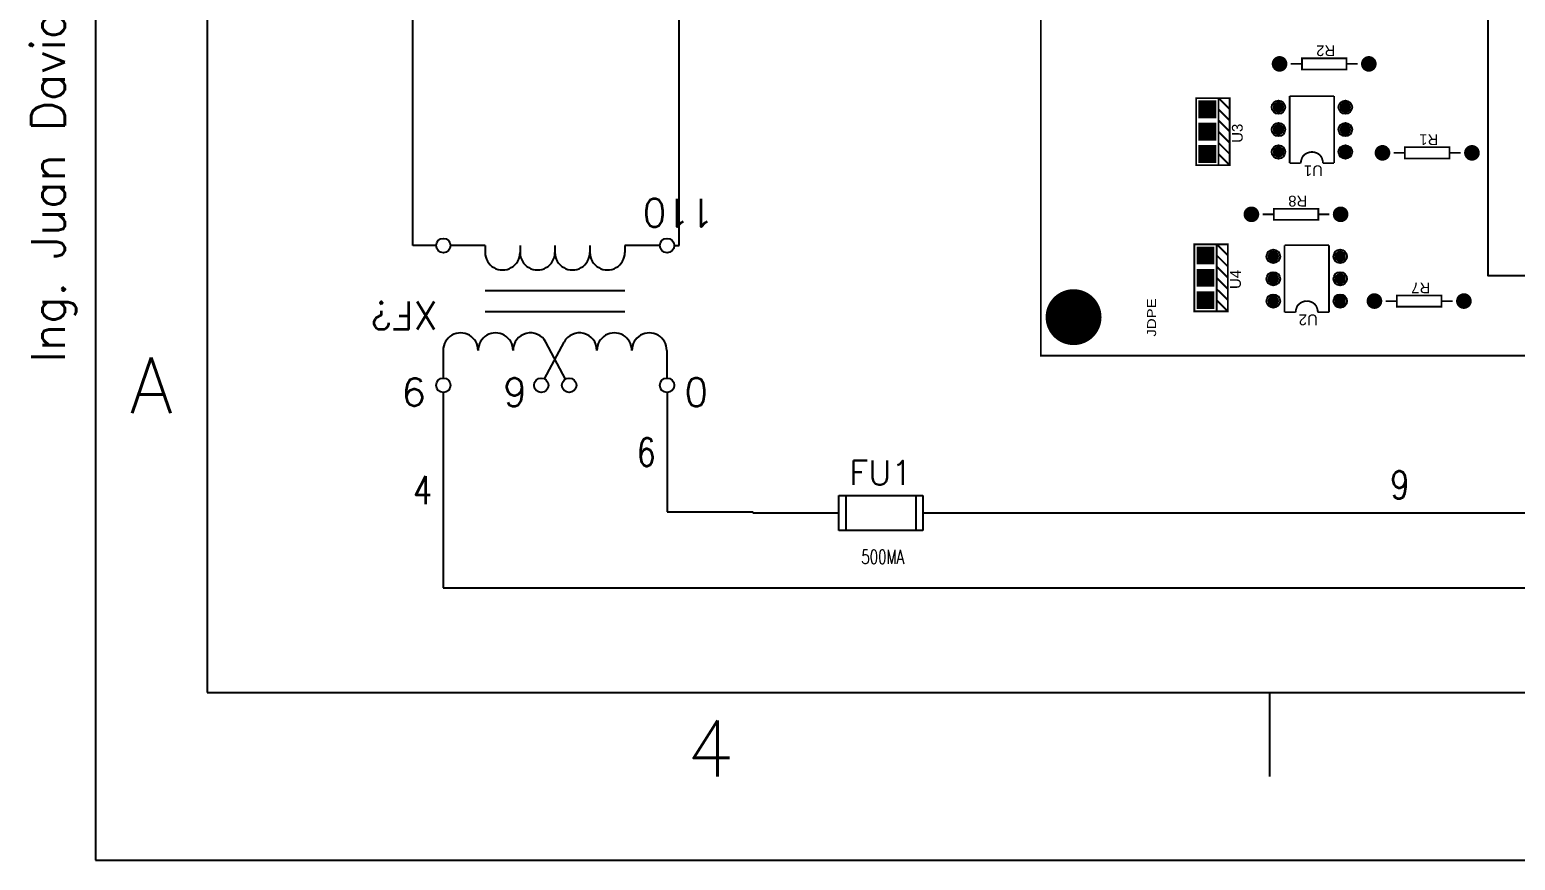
# Model space of a CAD drawing. Header units: inches. Extents: x -0.3 to 21, y 0 to 16.
# Drawn here: x -0.29 to 6.35, y 0 to 3.72 of the extents above; entities that cross this region are included whole.
import ezdxf
from ezdxf.enums import TextEntityAlignment as Align

# ---------------------------------------------------------------- set-up
doc = ezdxf.new("R2010")
doc.units = ezdxf.units.IN
doc.header["$MEASUREMENT"] = 0
for name, color, linetype in [('12632256', 7, 'Continuous'), ('BLK_18AWG', 7, 'Continuous'), ('DESC', 250, 'Continuous'), ('SYMS', 7, 'Continuous'), ('TAGS', 250, 'Continuous'), ('TERMS', 250, 'Continuous'), ('Title Block', 7, 'Continuous'), ('Viewport', 7, 'Continuous'), ('WIRENO', 250, 'Continuous')]:
    doc.layers.add(name, color=color, linetype=linetype)
doc.styles.add('Roman', font='romans')
doc.styles.add('WD', font='romans.shx')

# ---------------------------------------------------------------- blocks, each defined once
blk = doc.blocks.new('ANSI_border_C')
at = {"layer": 'Title Block'}
for p, q in [((0, 16), (0, 0)), ((0.5, 15.25), (0.5, 0.75)), ((0.5, 0.75), (20.5, 0.75)), ((5.25, 0.375), (5.25, 0.75)), ((0, 0), (21, 0))]:
    blk.add_line(p, q, dxfattribs=at)
at = {"layer": 'Title Block', "style": 'Roman'}
for s, p in [('A', (0.25, 2.125)), ('4', (2.75, 0.5))]:
    blk.add_text(s, height=0.25, dxfattribs=at).set_placement(p, align=Align.MIDDLE_CENTER)
blk = doc.blocks.new('ANSI_tblock_desc_C')
at = {"color": 0, "style": 'Roman', "flags": 8}
for tag, p in [('FNAME', (-20.6363, 6.8195)), ('REVDATE', (-20.6363, 4.1057)), ('USER', (-20.6363, 1.4768))]:
    blk.add_attdef(tag, p, '', height=0.15, rotation=90, dxfattribs=at)
at = {"style": 'WD'}
for tag, p in [('PROJDESC', (-2.125, 1.5)), ('TITLE1', (-2.125, 1.095)), ('TITLE2', (-2.125, 0.785))]:
    blk.add_attdef(tag, text='', height=0.08, dxfattribs=at).set_placement(p, align=Align.CENTER)
for tag, p in [('FSCM_NO', (-3.4004, 0.3365)), ('DWG_NO', (-1.6588, 0.3365)), ('SIZE', (-4.1624, 0.3198)), ('REV', (-0.2648, 0.3031)), ('SCALE', (-3.6344, 0.0688)), ('SHEET', (-0.8829, 0.0925))]:
    blk.add_attdef(tag, p, '', height=0.065, dxfattribs=at)
at = {"style": 'WD', "flags": 1}
blk.add_attdef('WD_TB', (-5.5702, 0.1772), '', height=0.086, dxfattribs=at)
blk = doc.blocks.new('EPAD')
at = {"const_width": 0.5}
blk.add_lwpolyline([(-0.25, 0, 1), (0.25, 0, 1)], format="xyb", close=True, dxfattribs=at)
blk = doc.blocks.new('RPAD')
blk.add_trace([(-0.5, -0.5), (-0.5, 0.5), (0.5, -0.5), (0.5, 0.5)])
blk = doc.blocks.new('HXF1D')
for p, q in [((-0.5, -0.1562), (-0.5, -0.0322)), ((-0.0476, -0.028), (0.0404, -0.193)), ((0.0471, -0.0288), (-0.0404, -0.193)), ((0.5, -0.1562), (0.5, -0.0322)), ((-0.3125, -0.3281), (0.3125, -0.3281)), ((-0.3125, -0.4219), (0.3125, -0.4219)), ((-0.3125, -0.625), (-0.3125, -0.5938)), ((-0.1562, -0.625), (-0.1562, -0.5938)), ((0, -0.625), (0, -0.5938)), ((0.1562, -0.625), (0.1562, -0.5938)), ((0.3125, -0.625), (0.3125, -0.5938)), ((-0.4688, -0.625), (-0.3125, -0.625)), ((0.3125, -0.625), (0.4668, -0.625))]:
    blk.add_line(p, q)
for centre in [(-0.501, 0), (-0.0635, 0), (0.0615, 0), (0.499, 0), (-0.501, -0.625), (0.499, -0.625)]:
    blk.add_circle(centre, 0.0322)
for centre, start, end in [((-0.4219, -0.1562), 179.99896, 0), ((-0.2656, -0.1562), 179.99896, 0), ((-0.1094, -0.1562), 179.99896, 331.92867), ((0.1094, -0.1562), 208.07133, 0.00104), ((0.2656, -0.1562), 180, 0.00104), ((0.4219, -0.1562), 180, 0.00104), ((-0.2344, -0.5938), 0.00101, 180.00201), ((-0.0781, -0.5938), 0.00101, 180.00201), ((0.0781, -0.5938), 0.00101, 180.00201), ((0.2344, -0.5938), 0.00101, 180.00201)]:
    blk.add_arc(centre, 0.0781, start, end)
at = {"linetype": 'Continuous', "style": 'WD', "flags": 8}
for tag, p in [('TERM01', (-0.5781, -0.0312)), ('TERM02', (-0.1406, -0.0312))]:
    blk.add_attdef(tag, text='', height=0.125, dxfattribs=at).set_placement(p, align=Align.RIGHT)
for tag, p in [('TERM03', (0.125, -0.0312)), ('TERM04', (0.5781, -0.0312))]:
    blk.add_attdef(tag, p, '', height=0.125, dxfattribs=at)
at = {"style": 'WD'}
for tag, p, height, flags in [('X4TERM01', (-0.5332, 0), 0.0125, 1), ('X2TERM01', (-0.501, 0.0322), 0.0125, 1), ('X2TERM02', (-0.0635, 0.0322), 0.0125, 1), ('X2TERM03', (0.0615, 0.0322), 0.0125, 1), ('X2TERM04', (0.499, 0.0322), 0.0125, 1), ('X1TERM04', (0.5312, 0), 0.0125, 1), ('FAMILY', (0.4604, -0.3718), 0.01, 9), ('X4TERM05', (-0.5332, -0.625), 0.0125, 1), ('X8TERM05', (-0.501, -0.6572), 0.0125, 1), ('X8TERM06', (0, -0.6319), 0.0125, 1), ('X8TERM07', (0.499, -0.6572), 0.0125, 1), ('X1TERM07', (0.5312, -0.625), 0.0125, 1)]:
    blk.add_attdef(tag, p, '', height=height, dxfattribs=dict(at, flags=flags))
at = {"style": 'WD', "width": 0.7}
for tag, p in [('INST', (-0.5599, -0.1814)), ('LOC', (-0.5599, -0.351)), ('DESC1', (-0.5599, -0.5073)), ('DESC2', (-0.5599, -0.6635))]:
    blk.add_attdef(tag, text='', height=0.125, dxfattribs=at).set_placement(p, align=Align.RIGHT)
at = {"style": 'WD'}
blk.add_attdef('TAG1', (0.5244, -0.375), '', height=0.125, dxfattribs=at)
at = {"linetype": 'Continuous', "style": 'WD', "flags": 9}
for tag, p in [('CAT', (0.4855, -0.4004)), ('ASSYCODE', (0.4834, -0.438)), ('MFG', (0.4836, -0.4198))]:
    blk.add_attdef(tag, text='', height=0.01, dxfattribs=at).set_placement(p, align=Align.CENTER)
at = {"style": 'WD', "width": 0.7}
blk.add_attdef('RATING1', (0.5556, -0.5312), '', height=0.125, dxfattribs=at)
at = {"linetype": 'Continuous', "style": 'WD', "flags": 8}
for tag, p in [('TERM06', (-0.0312, -0.6875)), ('TERM07', (0.4375, -0.6875))]:
    blk.add_attdef(tag, text='', height=0.125, dxfattribs=at).set_placement(p, align=Align.TOP_RIGHT)
blk.add_attdef('TERM05', text='', height=0.125, dxfattribs=at).set_placement((-0.4375, -0.6875), align=Align.TOP_LEFT)
blk = doc.blocks.new('HFU1')
for p, q in [((-0.1875, -0.0781), (-0.1875, 0.0781)), ((-0.1875, 0.0781), (0.1875, 0.0781)), ((-0.1562, 0.0781), (-0.1562, -0.0781)), ((0.1562, 0.0781), (0.1562, -0.0781)), ((0.1875, 0.0781), (0.1875, -0.0781)), ((0.1875, -0.0781), (-0.1875, -0.0781))]:
    blk.add_line(p, q)
at = {"style": 'WD', "width": 0.7}
for tag, p in [('INST', (0, 0.366)), ('LOC', (0, 0.2812)), ('DESC1', (0.0083, -0.2275)), ('DESC2', (0.0083, -0.3217)), ('DESC3', (0.0083, -0.4063))]:
    blk.add_attdef(tag, text='', height=0.0625, dxfattribs=at).set_placement(p, align=Align.CENTER)
at = {"style": 'WD'}
blk.add_attdef('TAG1', text='', height=0.1094, dxfattribs=at).set_placement((0, 0.125), align=Align.CENTER)
at = {"linetype": 'Continuous', "style": 'WD', "flags": 9}
for tag, p in [('ASSYCODE', (0.1569, 0.2509)), ('MFG', (0.1564, 0.0827)), ('CAT', (0.1564, 0.1022))]:
    blk.add_attdef(tag, text='', height=0.01, dxfattribs=at).set_placement(p, align=Align.CENTER)
at = {"style": 'WD'}
for tag, p in [('X2LINK', (0, 0.1094)), ('X8LINK', (0, -0.1094))]:
    blk.add_attdef(tag, p, '', height=0.01, dxfattribs=at)
for tag, p, height, flags in [('FAMILY', (0.1292, 0.1076), 0.01, 9), ('X4TERM01', (-0.1875, 0), 0.0109, 1), ('X1TERM02', (0.1875, 0), 0.0109, 1)]:
    blk.add_attdef(tag, p, '', height=height, dxfattribs=dict(at, flags=flags))
at = {"style": 'WD', "width": 0.7}
blk.add_attdef('RATING1', text='', height=0.0938, dxfattribs=at).set_placement((0, 0), align=Align.MIDDLE_CENTER)
at = {"linetype": 'Continuous', "style": 'WD', "flags": 8}
blk.add_attdef('TERM01', text='', height=0.0625, dxfattribs=at).set_placement((-0.25, -0.0158), align=Align.TOP_RIGHT)
blk.add_attdef('TERM02', text='', height=0.0625, dxfattribs=at).set_placement((0.25, -0.0158), align=Align.TOP_LEFT)
blk = doc.blocks.new('WD_WNV')
at = {"style": 'WD', "flags": 1}
for tag, p in [('W01USER', (-0.0625, 0.0938)), ('W02USER', (-0.0625, 0.0859)), ('W03USER', (-0.0625, 0.0781)), ('W04USER', (-0.0625, 0.0703)), ('W05USER', (-0.0625, 0.0625)), ('W06USER', (-0.0625, 0.0547)), ('W07USER', (-0.0625, 0.0469)), ('W08USER', (-0.0625, 0.0391)), ('W09USER', (-0.0625, 0.0312)), ('W10USER', (-0.0625, 0.0234))]:
    blk.add_attdef(tag, text='', height=0.005, dxfattribs=at).set_placement(p, align=Align.CENTER)
at = {"linetype": 'Continuous', "style": 'WD', "width": 0.8}
blk.add_attdef('WIRENO', text='', height=0.125, dxfattribs=at).set_placement((-0.05, 0), align=Align.MIDDLE_RIGHT)
blk = doc.blocks.new('WD_WNH')
at = {"linetype": 'Continuous', "style": 'WD', "width": 0.8}
blk.add_attdef('WIRENO', text='', height=0.125, dxfattribs=at).set_placement((0, 0.0625), align=Align.CENTER)
at = {"style": 'WD', "flags": 1}
for tag, p in [('W01USER', (0, 0.0781)), ('W02USER', (0, 0.0703)), ('W03USER', (0, 0.0625)), ('W04USER', (0, 0.0547)), ('W05USER', (0, 0.0469)), ('W06USER', (0, 0.0391)), ('W07USER', (0, 0.0312)), ('W08USER', (0, 0.0234)), ('W09USER', (0, 0.0156)), ('W10USER', (0, 0.0078))]:
    blk.add_attdef(tag, text='', height=0.005, dxfattribs=at).set_placement(p, align=Align.CENTER)

msp = doc.modelspace()

# ---------------------------------------------------------------- linework, layer by layer
at = {"const_width": 0.008}
for points in [[(6.6633, 2.2578), (6.6633, 6.8678), (4.2273, 6.8678), (4.2273, 2.2578), (6.6633, 2.2578)], [(5.5933, 3.5378), (5.5933, 3.5878), (5.3943, 3.5878), (5.3943, 3.5378), (5.5933, 3.5378)], [(5.3443, 3.5628), (5.3943, 3.5628)], [(5.5933, 3.5628), (5.6433, 3.5628)], [(5.0213, 3.1098), (5.0213, 3.4098), (4.9213, 3.4098), (4.9213, 3.1098), (5.0213, 3.1098)], [(5.0213, 3.4098), (5.0713, 3.4098), (5.0713, 3.1098), (5.0213, 3.1098)], [(5.0213, 3.4098), (5.0713, 3.3598)], [(5.5383, 3.4188), (5.3393, 3.4188)], [(5.3393, 3.1188), (5.3393, 3.4188)], [(5.5383, 3.1188), (5.5383, 3.4188)], [(5.0213, 3.3598), (5.0713, 3.3098)], [(5.0213, 3.3098), (5.0713, 3.2598)], [(5.0213, 3.2598), (5.0713, 3.2098)], [(5.0213, 3.2098), (5.0713, 3.1598)], [(6.0543, 3.1398), (6.0543, 3.1898), (5.8543, 3.1898), (5.8543, 3.1398), (6.0543, 3.1398)], [(5.0213, 3.1598), (5.0713, 3.1098)], [(5.3893, 3.1188), (5.3393, 3.1188)], [(5.4393, 3.1688), (5.4293, 3.1678), (5.4193, 3.1648), (5.4113, 3.1608), (5.4033, 3.1548), (5.3973, 3.1478), (5.3933, 3.1388), (5.3903, 3.1288), (5.3893, 3.1188)], [(5.4393, 3.1688), (5.4493, 3.1678), (5.4583, 3.1648), (5.4673, 3.1608), (5.4743, 3.1548), (5.4803, 3.1478), (5.4843, 3.1388), (5.4873, 3.1288), (5.4883, 3.1188)], [(5.5383, 3.1188), (5.4883, 3.1188)], [(5.8043, 3.1648), (5.8543, 3.1648)], [(6.0543, 3.1648), (6.1043, 3.1648)], [(5.2183, 2.8898), (5.2683, 2.8898)], [(5.4673, 2.8648), (5.4673, 2.9148), (5.2683, 2.9148), (5.2683, 2.8648), (5.4673, 2.8648)], [(5.4673, 2.8898), (5.5173, 2.8898)], [(5.0133, 2.4558), (5.0133, 2.7558), (4.9133, 2.7558), (4.9133, 2.4558), (5.0133, 2.4558)], [(5.0133, 2.7558), (5.0633, 2.7558), (5.0633, 2.4558), (5.0133, 2.4558)], [(5.0133, 2.7558), (5.0633, 2.7058)], [(5.5153, 2.7518), (5.3163, 2.7518)], [(5.3163, 2.4518), (5.3163, 2.7518)], [(5.5153, 2.4518), (5.5153, 2.7518)], [(5.0133, 2.7058), (5.0633, 2.6558)], [(5.0133, 2.6558), (5.0633, 2.6058)], [(5.0133, 2.6058), (5.0633, 2.5558)], [(5.0133, 2.5558), (5.0633, 2.5058)], [(6.0183, 2.4768), (6.0183, 2.5268), (5.8183, 2.5268), (5.8183, 2.4768), (6.0183, 2.4768)], [(5.0133, 2.5058), (5.0633, 2.4558)], [(5.4163, 2.5018), (5.4063, 2.5008), (5.3963, 2.4978), (5.3883, 2.4938), (5.3813, 2.4878), (5.3743, 2.4808), (5.3703, 2.4718), (5.3673, 2.4618), (5.3663, 2.4518)], [(5.4163, 2.5018), (5.4263, 2.5008), (5.4363, 2.4978), (5.4443, 2.4938), (5.4513, 2.4878), (5.4573, 2.4808), (5.4613, 2.4718), (5.4643, 2.4618), (5.4653, 2.4518)], [(5.7683, 2.5018), (5.8183, 2.5018)], [(6.0183, 2.5018), (6.0683, 2.5018)], [(5.3663, 2.4518), (5.3163, 2.4518)], [(5.5153, 2.4518), (5.4653, 2.4518)]]:
    msp.add_lwpolyline(points, dxfattribs=at)
msp.add_lwpolyline([(6.6453, 2.6168), (6.6453, 4.2968), (6.2253, 4.2968), (6.2253, 2.6168), (6.6453, 2.6168)])
for centre, radius in [((5.2943, 3.5628), 0.025), ((5.6933, 3.5628), 0.025), ((5.2893, 3.3688), 0.03), ((5.5883, 3.3688), 0.03), ((4.9713, 3.3598), 0.025), ((4.9713, 3.2598), 0.025), ((5.2893, 3.2688), 0.03), ((5.5883, 3.2688), 0.03), ((5.2893, 3.1688), 0.03), ((5.5883, 3.1688), 0.03), ((5.7543, 3.1648), 0.025), ((6.1543, 3.1648), 0.025), ((4.9713, 3.1598), 0.025), ((5.1683, 2.8898), 0.025), ((5.5673, 2.8898), 0.025), ((4.9633, 2.7058), 0.025), ((5.2663, 2.7018), 0.03), ((5.5653, 2.7018), 0.03), ((4.9633, 2.6058), 0.025), ((5.2663, 2.6018), 0.03), ((5.5653, 2.6018), 0.03), ((4.9633, 2.5058), 0.025), ((5.2663, 2.5018), 0.03), ((5.5653, 2.5018), 0.03), ((5.7183, 2.5018), 0.025), ((6.1183, 2.5018), 0.025), ((4.3733, 2.4298), 0.03)]:
    msp.add_circle(centre, radius)
at = {"layer": 'BLK_18AWG'}
for p, q in [((1.4198, 2.7501), (1.4198, 6.0176)), ((2.6107, 2.7501), (2.6107, 6.0176)), ((1.5235, 2.7501), (1.4198, 2.7501)), ((2.5879, 2.7501), (2.6107, 2.7501)), ((1.5557, 2.0929), (1.5557, 1.2195)), ((2.5557, 2.0929), (2.5557, 1.559)), ((2.5557, 1.559), (2.94, 1.559)), ((2.94, 1.559), (2.94, 1.5541)), ((2.94, 1.5541), (3.3242, 1.5541)), ((3.6992, 1.5541), (7.9648, 1.5541)), ((1.5557, 1.2195), (8.3119, 1.2195))]:
    msp.add_line(p, q, dxfattribs=at)

# ---------------------------------------------------------------- block references
ref = msp.add_blockref('ANSI_tblock_desc_C', (20.5, 0.75))
ref.add_attrib('USER', 'Ing. Juan David Piñeros Espinosa', (-0.1363, 2.2268), dxfattribs={"color": 0, "height": 0.15, "rotation": 90, "style": 'Roman', "flags": 8})
for name, p, xscale, yscale, rotation in [('EPAD', (5.2943, 3.5628), 0.07, 0.07, 89.99999999999999), ('EPAD', (5.6933, 3.5628), 0.07, 0.07, 89.99999999999999), ('RPAD', (4.9713, 3.3598), 0.08, 0.08, 270), ('EPAD', (5.2893, 3.3688), 0.05, 0.05, 89.99999999999999), ('EPAD', (5.5883, 3.3688), 0.05, 0.05, 89.99999999999999), ('RPAD', (4.9713, 3.2598), 0.08, 0.08, 270), ('EPAD', (5.2893, 3.2688), 0.05, 0.05, 89.99999999999999), ('EPAD', (5.5883, 3.2688), 0.05, 0.05, 89.99999999999999), ('RPAD', (4.9713, 3.1598), 0.08, 0.08, 270), ('EPAD', (5.2893, 3.1688), 0.05, 0.05, 89.99999999999999), ('RPAD', (5.5883, 3.1688), 0.05, 0.05, 89.99999999999999), ('EPAD', (5.7543, 3.1648), 0.07, 0.07, 89.99999999999999), ('EPAD', (6.1543, 3.1648), 0.07, 0.07, 89.99999999999999), ('EPAD', (5.1683, 2.8898), 0.07, 0.07, 89.99999999999999), ('EPAD', (5.5673, 2.8898), 0.07, 0.07, 89.99999999999999), ('RPAD', (4.9633, 2.7058), 0.08, 0.08, 270), ('EPAD', (5.2663, 2.7018), 0.05, 0.05, 89.99999999999999), ('EPAD', (5.5653, 2.7018), 0.05, 0.05, 89.99999999999999), ('RPAD', (4.9633, 2.6058), 0.08, 0.08, 270), ('EPAD', (5.2663, 2.6018), 0.05, 0.05, 89.99999999999999), ('EPAD', (5.5653, 2.6018), 0.05, 0.05, 89.99999999999999), ('EPAD', (4.3733, 2.4298), 0.25, 0.25, 89.99999999999999), ('RPAD', (4.9633, 2.5058), 0.08, 0.08, 270), ('EPAD', (5.2663, 2.5018), 0.05, 0.05, 89.99999999999999), ('RPAD', (5.5653, 2.5018), 0.05, 0.05, 89.99999999999999), ('EPAD', (5.7183, 2.5018), 0.07, 0.07, 89.99999999999999), ('EPAD', (6.1183, 2.5018), 0.07, 0.07, 89.99999999999999)]:
    msp.add_blockref(name, p, dxfattribs=dict(xscale=xscale, yscale=yscale, rotation=rotation))
at = {"layer": 'SYMS'}
ref = msp.add_blockref('HXF1D', (2.0548, 2.1251), dxfattribs=dict(at, rotation=180))
ref.add_attrib('TERM01', '0', dxfattribs={"layer": 'TERMS', "linetype": 'Continuous', "height": 0.125, "rotation": 180, "style": 'WD', "flags": 8}).set_placement((2.6329, 2.1563), align=Align.RIGHT)
ref.add_attrib('TERM04', '9', (1.4767, 2.1563), dxfattribs={"layer": 'TERMS', "linetype": 'Continuous', "height": 0.125, "rotation": 180, "style": 'WD', "flags": 8})
ref.add_attrib('TERM05', '110', dxfattribs={"layer": 'TERMS', "linetype": 'Continuous', "height": 0.125, "rotation": 180, "style": 'WD', "flags": 8}).set_placement((2.7677, 2.8344), align=Align.TOP_LEFT)
ref.add_attrib('TAG1', 'XF?', (1.5304, 2.5001), dxfattribs={"layer": 'TAGS', "height": 0.125, "rotation": 180, "style": 'WD'})
ref.add_attrib('TERM03', '6', (1.9298, 2.1563), dxfattribs={"layer": 'TERMS', "linetype": 'Continuous', "height": 0.125, "rotation": 180, "style": 'WD', "flags": 8})
ref = msp.add_blockref('HFU1', (3.5117, 1.5541), dxfattribs=at)
ref.add_attrib('DESC1', '500MA', dxfattribs={"layer": 'DESC', "height": 0.0625, "style": 'WD', "width": 0.7}).set_placement((3.52, 1.3266), align=Align.CENTER)
ref.add_attrib('TAG1', 'FU1', dxfattribs={"layer": 'TAGS', "height": 0.10938, "style": 'WD'}).set_placement((3.5117, 1.6791), align=Align.CENTER)
at = {"layer": 'Viewport'}
msp.add_blockref('ANSI_border_C', (0, 0), dxfattribs=at)
at = {"layer": 'WIRENO'}
ref = msp.add_blockref('WD_WNV', (2.5557, 1.8259), dxfattribs=at)
ref.add_attrib('WIRENO', '6', dxfattribs={"linetype": 'Continuous', "height": 0.125, "style": 'WD', "width": 0.8}).set_placement((2.5057, 1.8259), align=Align.MIDDLE_RIGHT)
ref = msp.add_blockref('WD_WNH', (5.832, 1.5541), dxfattribs=at)
ref.add_attrib('WIRENO', '9', dxfattribs={"linetype": 'Continuous', "height": 0.125, "style": 'WD', "width": 0.8}).set_placement((5.832, 1.6166), align=Align.CENTER)
ref = msp.add_blockref('WD_WNV', (1.5557, 1.6562), dxfattribs=at)
ref.add_attrib('WIRENO', '4', dxfattribs={"linetype": 'Continuous', "height": 0.125, "style": 'WD', "width": 0.8}).set_placement((1.5057, 1.6562), align=Align.MIDDLE_RIGHT)

# ---------------------------------------------------------------- texts
at = {"layer": '12632256'}
for s, height, rotation, width, p in [('R2', 0.048, 180, 1.041667, (5.5433, 3.6458)), ('U3', 0.048, 90, 1.041667, (5.1293, 3.2098)), ('R1', 0.048, 180, 1.041667, (6.0043, 3.2478)), ('U1', 0.048, 180, 1.041667, (5.4883, 3.1088)), ('R8', 0.048, 180, 1.041667, (5.4183, 2.9728)), ('U4', 0.048, 90, 1.041667, (5.1213, 2.5558)), ('R7', 0.048, 180, 1.041667, (5.9683, 2.5848)), ('JDPE', 0.04, 90, 1.25, (4.7423, 2.3428)), ('U2', 0.048, 180, 1.041667, (5.4653, 2.4418))]:
    msp.add_text(s, height=height, rotation=rotation, dxfattribs=dict(at, width=width)).set_placement(p)

doc.saveas('drawing.dxf')
